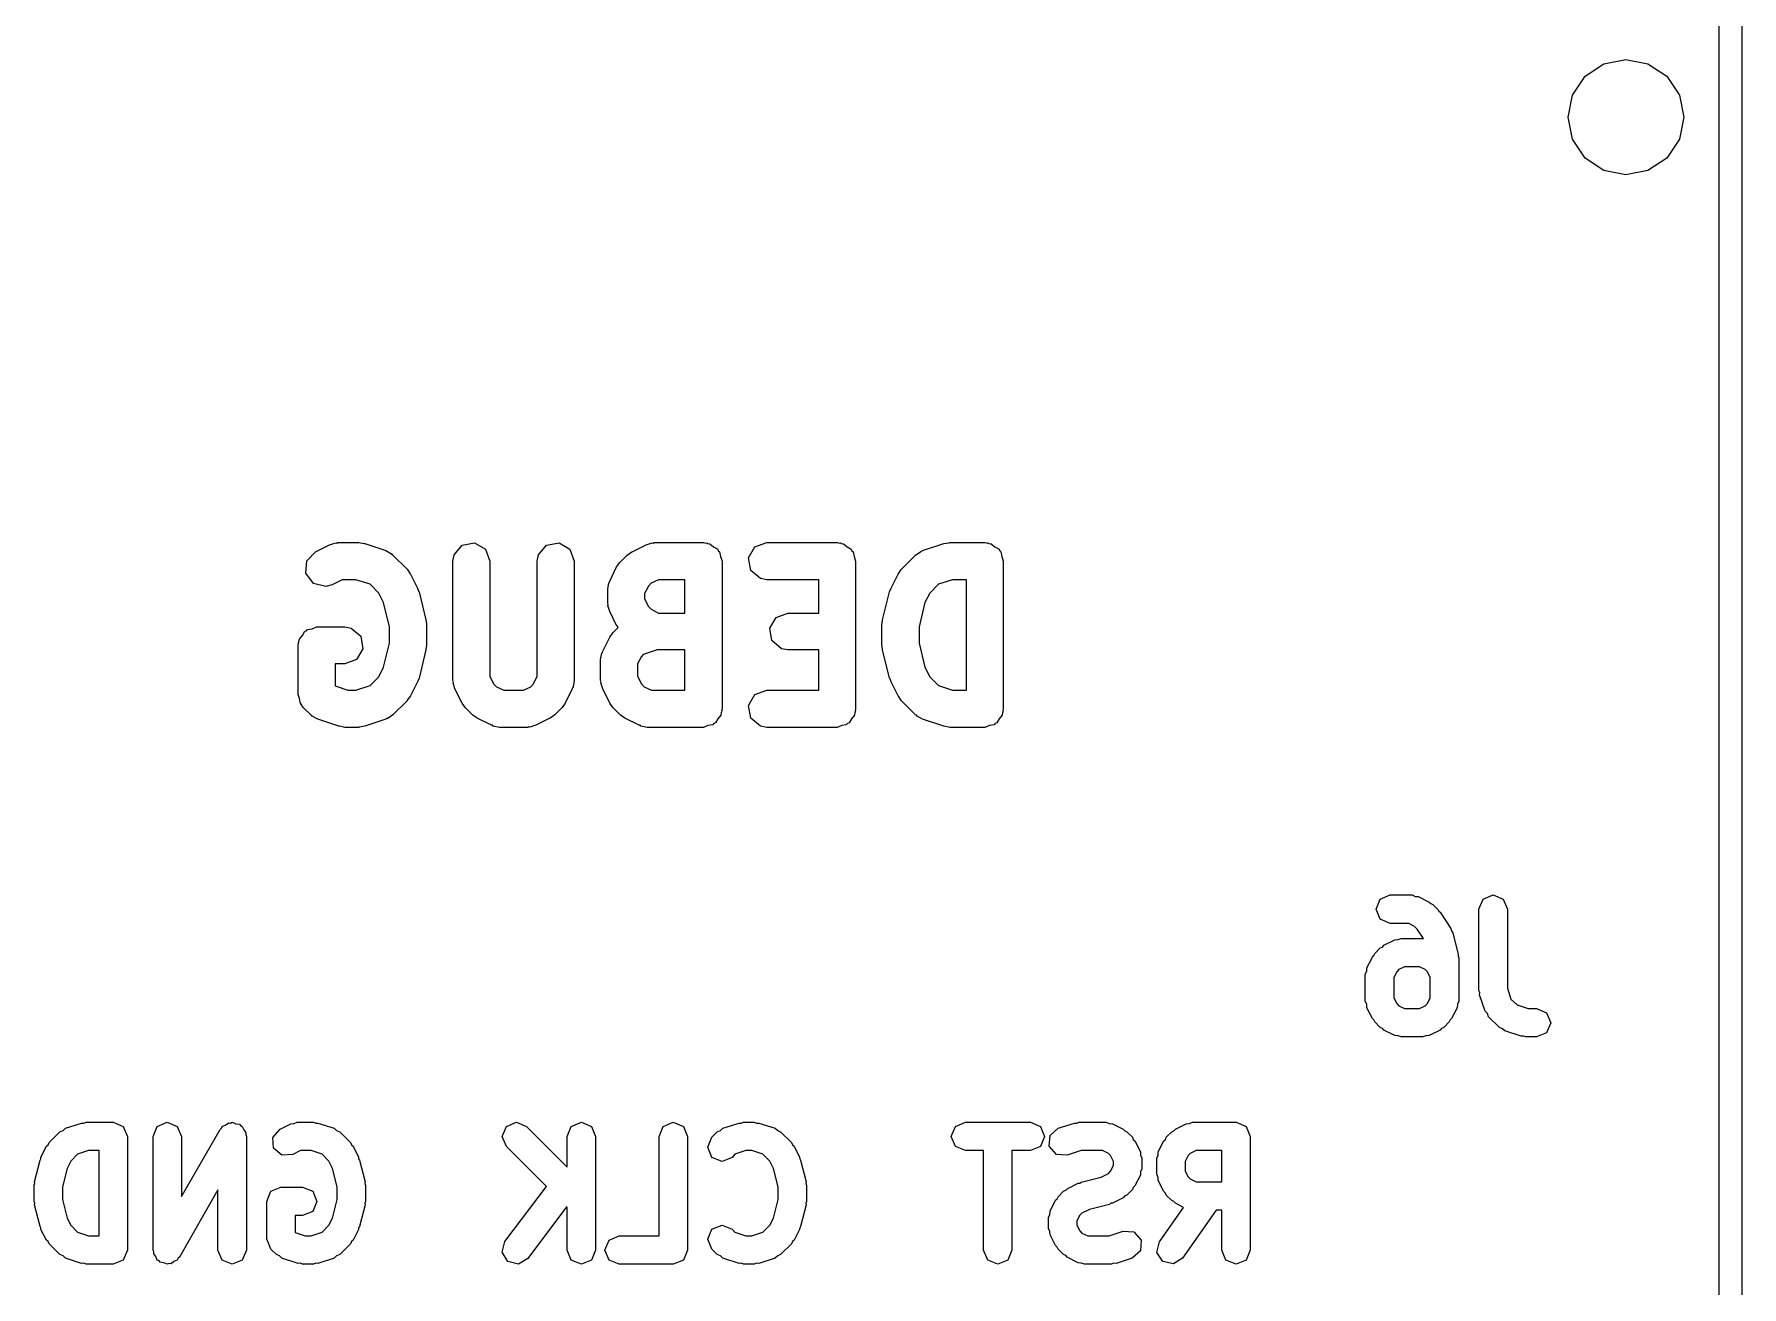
# Model space of a CAD drawing. Extents: x 111.8 to 137.6, y -130 to -95.3.
# Drawn here: x 128.92 to 136.44, y -123.84 to -118.32 of the extents above; entities that cross this region are included whole.
import ezdxf

# ---------------------------------------------------------------- set-up
doc = ezdxf.new("R2010")
doc.units = 0
doc.layers.add('BLACK', color=7, linetype='CONTINUOUS')

msp = doc.modelspace()

# ---------------------------------------------------------------- linework, layer by layer
at = {"layer": 'BLACK', "linetype": 'CONTINUOUS'}
for p, q in [((136.336, -129.053), (136.336, -96.3165)), ((136.436, -96.3066), (136.436, -129.063)), ((135.829, -118.453), (135.926, -118.434)), ((135.926, -118.434), (136.023, -118.453)), ((135.691, -118.591), (135.746, -118.508)), ((135.746, -118.508), (135.829, -118.453)), ((136.023, -118.453), (136.106, -118.508)), ((136.106, -118.508), (136.161, -118.591)), ((135.672, -118.688), (135.691, -118.591)), ((136.161, -118.591), (136.18, -118.688)), ((135.691, -118.785), (135.672, -118.688)), ((136.18, -118.688), (136.161, -118.785)), ((135.746, -118.868), (135.691, -118.785)), ((136.161, -118.785), (136.106, -118.868)), ((135.829, -118.923), (135.746, -118.868)), ((136.106, -118.868), (136.023, -118.923)), ((135.926, -118.942), (135.829, -118.923)), ((136.023, -118.923), (135.926, -118.942)), ((130.121, -120.641), (130.159, -120.601)), ((130.159, -120.601), (130.221, -120.57)), ((130.221, -120.57), (130.248, -120.562)), ((130.248, -120.562), (130.253, -120.563)), ((130.253, -120.563), (130.257, -120.561)), ((130.257, -120.561), (130.35, -120.561)), ((130.35, -120.561), (130.374, -120.565)), ((130.374, -120.565), (130.376, -120.565)), ((130.376, -120.565), (130.469, -120.596)), ((130.469, -120.596), (130.493, -120.61)), ((130.493, -120.61), (130.496, -120.614)), ((130.496, -120.614), (130.5, -120.616)), ((130.764, -120.642), (130.769, -120.614)), ((130.769, -120.614), (130.805, -120.572)), ((130.805, -120.572), (130.859, -120.562)), ((130.859, -120.562), (130.907, -120.59)), ((130.907, -120.59), (130.926, -120.642)), ((131.135, -120.642), (131.14, -120.614)), ((131.14, -120.614), (131.176, -120.572)), ((131.176, -120.572), (131.231, -120.562)), ((131.231, -120.562), (131.279, -120.59)), ((131.279, -120.59), (131.298, -120.642)), ((131.531, -120.616), (131.551, -120.602)), ((131.551, -120.602), (131.552, -120.601)), ((131.552, -120.601), (131.614, -120.57)), ((131.614, -120.57), (131.641, -120.562)), ((131.641, -120.562), (131.645, -120.563)), ((131.645, -120.563), (131.65, -120.561)), ((131.65, -120.561), (131.867, -120.561)), ((131.867, -120.561), (131.877, -120.563)), ((131.877, -120.563), (131.881, -120.562)), ((131.881, -120.562), (131.884, -120.564)), ((131.884, -120.564), (131.894, -120.566)), ((131.894, -120.566), (131.911, -120.579)), ((131.911, -120.579), (131.929, -120.59)), ((131.929, -120.59), (131.931, -120.597)), ((131.931, -120.597), (131.937, -120.602)), ((131.937, -120.602), (131.941, -120.622)), ((132.065, -120.628), (132.093, -120.58)), ((132.093, -120.58), (132.145, -120.561)), ((132.145, -120.561), (132.455, -120.561)), ((132.455, -120.561), (132.465, -120.563)), ((132.465, -120.563), (132.469, -120.562)), ((132.469, -120.562), (132.472, -120.564)), ((132.472, -120.564), (132.483, -120.566)), ((132.483, -120.566), (132.499, -120.579)), ((132.499, -120.579), (132.517, -120.59)), ((132.517, -120.59), (132.52, -120.597)), ((132.52, -120.597), (132.525, -120.602)), ((132.525, -120.602), (132.529, -120.622)), ((132.8, -120.616), (132.823, -120.6)), ((132.823, -120.6), (132.828, -120.599)), ((132.828, -120.599), (132.831, -120.596)), ((132.831, -120.596), (132.924, -120.565)), ((132.924, -120.565), (132.948, -120.562)), ((132.948, -120.562), (132.95, -120.561)), ((132.95, -120.561), (133.105, -120.561)), ((133.105, -120.561), (133.115, -120.563)), ((133.115, -120.563), (133.119, -120.562)), ((133.119, -120.562), (133.122, -120.564)), ((133.122, -120.564), (133.133, -120.566)), ((133.133, -120.566), (133.149, -120.579)), ((133.149, -120.579), (133.167, -120.59)), ((133.167, -120.59), (133.17, -120.597)), ((133.17, -120.597), (133.175, -120.602)), ((133.175, -120.602), (133.179, -120.622)), ((130.117, -120.696), (130.121, -120.641)), ((130.5, -120.616), (130.562, -120.678)), ((130.562, -120.678), (130.576, -120.698)), ((130.764, -121.168), (130.764, -120.642)), ((130.926, -120.642), (130.926, -121.149)), ((131.135, -121.149), (131.135, -120.642)), ((131.298, -120.642), (131.298, -121.168)), ((131.454, -120.73), (131.484, -120.668)), ((131.484, -120.668), (131.499, -120.648)), ((131.499, -120.648), (131.5, -120.647)), ((131.5, -120.647), (131.531, -120.616)), ((131.941, -120.622), (131.948, -120.642)), ((131.948, -120.642), (131.948, -121.292)), ((132.075, -120.683), (132.065, -120.628)), ((132.117, -120.719), (132.075, -120.683)), ((132.529, -120.622), (132.536, -120.642)), ((132.536, -120.642), (132.536, -121.292)), ((132.723, -120.699), (132.737, -120.679)), ((132.737, -120.679), (132.738, -120.678)), ((132.738, -120.678), (132.8, -120.616)), ((133.179, -120.622), (133.186, -120.642)), ((133.186, -120.642), (133.186, -121.292)), ((130.15, -120.741), (130.117, -120.696)), ((130.205, -120.754), (130.15, -120.741)), ((130.232, -120.746), (130.205, -120.754)), ((130.276, -120.724), (130.232, -120.746)), ((130.337, -120.724), (130.276, -120.724)), ((130.399, -120.744), (130.337, -120.724)), ((130.438, -120.783), (130.399, -120.744)), ((130.576, -120.698), (130.577, -120.699)), ((130.577, -120.699), (130.608, -120.761)), ((130.608, -120.761), (130.612, -120.774)), ((131.445, -120.766), (131.45, -120.738)), ((131.445, -120.828), (131.445, -120.766)), ((131.45, -120.738), (131.453, -120.735)), ((131.453, -120.735), (131.454, -120.73)), ((131.624, -120.752), (131.607, -120.785)), ((131.636, -120.74), (131.624, -120.752)), ((131.669, -120.724), (131.636, -120.74)), ((131.785, -120.724), (131.669, -120.724)), ((131.785, -120.871), (131.785, -120.724)), ((132.145, -120.724), (132.117, -120.719)), ((132.374, -120.724), (132.145, -120.724)), ((132.374, -120.871), (132.374, -120.724)), ((132.685, -120.777), (132.691, -120.764)), ((132.691, -120.764), (132.692, -120.761)), ((132.692, -120.761), (132.723, -120.699)), ((132.901, -120.744), (132.862, -120.783)), ((132.963, -120.724), (132.901, -120.744)), ((133.024, -120.724), (132.963, -120.724)), ((133.024, -121.211), (133.024, -120.724)), ((130.459, -120.825), (130.438, -120.783)), ((130.485, -120.931), (130.459, -120.825)), ((130.612, -120.774), (130.615, -120.777)), ((130.615, -120.777), (130.645, -120.901)), ((131.447, -120.833), (131.445, -120.828)), ((131.445, -120.837), (131.447, -120.833)), ((131.454, -120.864), (131.445, -120.837)), ((131.607, -120.785), (131.607, -120.809)), ((131.607, -120.809), (131.624, -120.842)), ((132.655, -120.901), (132.685, -120.777)), ((132.841, -120.825), (132.815, -120.931)), ((132.862, -120.783), (132.841, -120.825)), ((130.645, -120.901), (130.647, -120.917)), ((131.484, -120.926), (131.454, -120.864)), ((131.624, -120.842), (131.636, -120.854)), ((131.636, -120.854), (131.669, -120.871)), ((131.669, -120.871), (131.785, -120.871)), ((132.158, -120.938), (132.186, -120.89)), ((132.186, -120.89), (132.238, -120.871)), ((132.238, -120.871), (132.374, -120.871)), ((132.652, -120.921), (132.655, -120.905)), ((132.655, -120.905), (132.655, -120.901)), ((130.086, -120.996), (130.088, -120.986)), ((130.088, -120.986), (130.102, -120.97)), ((130.102, -120.97), (130.112, -120.951)), ((130.112, -120.951), (130.119, -120.949)), ((130.119, -120.949), (130.124, -120.943)), ((130.124, -120.943), (130.144, -120.94)), ((130.144, -120.94), (130.164, -120.932)), ((130.164, -120.932), (130.288, -120.932)), ((130.288, -120.932), (130.316, -120.937)), ((130.316, -120.937), (130.358, -120.973)), ((130.358, -120.973), (130.368, -121.028)), ((130.485, -121.004), (130.485, -120.931)), ((130.647, -120.917), (130.648, -120.921)), ((130.648, -120.921), (130.648, -121.014)), ((131.423, -121.039), (131.454, -120.977)), ((131.454, -120.977), (131.468, -120.958)), ((131.468, -120.958), (131.469, -120.956)), ((131.469, -120.956), (131.491, -120.934)), ((131.486, -120.927), (131.484, -120.926)), ((131.491, -120.934), (131.486, -120.927)), ((132.168, -120.992), (132.158, -120.938)), ((132.652, -121.014), (132.652, -120.921)), ((132.815, -120.931), (132.815, -121.004)), ((130.083, -121.014), (130.085, -121.003)), ((130.083, -121.23), (130.083, -121.014)), ((130.084, -121), (130.086, -120.996)), ((130.085, -121.003), (130.084, -121)), ((130.368, -121.028), (130.34, -121.076)), ((130.459, -121.109), (130.485, -121.004)), ((130.645, -121.033), (130.615, -121.157)), ((130.648, -121.014), (130.645, -121.03)), ((130.645, -121.03), (130.645, -121.033)), ((131.414, -121.076), (131.419, -121.048)), ((131.419, -121.048), (131.422, -121.044)), ((131.422, -121.044), (131.423, -121.039)), ((131.593, -121.062), (131.576, -121.095)), ((131.601, -121.054), (131.593, -121.062)), ((131.663, -121.033), (131.601, -121.054)), ((131.785, -121.033), (131.663, -121.033)), ((131.785, -121.211), (131.785, -121.033)), ((132.21, -121.028), (132.168, -120.992)), ((132.238, -121.033), (132.21, -121.028)), ((132.374, -121.033), (132.238, -121.033)), ((132.374, -121.211), (132.374, -121.033)), ((132.653, -121.017), (132.652, -121.014)), ((132.655, -121.033), (132.653, -121.017)), ((132.685, -121.157), (132.655, -121.033)), ((132.815, -121.004), (132.841, -121.109)), ((130.288, -121.095), (130.246, -121.095)), ((130.246, -121.095), (130.246, -121.192)), ((130.34, -121.076), (130.288, -121.095)), ((130.438, -121.151), (130.459, -121.109)), ((131.414, -121.168), (131.414, -121.076)), ((131.576, -121.095), (131.576, -121.149)), ((132.841, -121.109), (132.862, -121.151)), ((130.246, -121.192), (130.301, -121.211)), ((130.301, -121.211), (130.337, -121.211)), ((130.337, -121.211), (130.399, -121.19)), ((130.399, -121.19), (130.438, -121.151)), ((130.608, -121.174), (130.577, -121.236)), ((130.609, -121.17), (130.608, -121.174)), ((130.615, -121.157), (130.609, -121.17)), ((130.766, -121.173), (130.764, -121.168)), ((130.765, -121.178), (130.766, -121.173)), ((130.773, -121.205), (130.765, -121.178)), ((130.804, -121.267), (130.773, -121.205)), ((130.926, -121.149), (130.943, -121.182)), ((130.943, -121.182), (130.955, -121.195)), ((130.955, -121.195), (130.988, -121.211)), ((130.988, -121.211), (131.074, -121.211)), ((131.074, -121.211), (131.107, -121.195)), ((131.107, -121.195), (131.119, -121.182)), ((131.119, -121.182), (131.135, -121.149)), ((131.289, -121.205), (131.258, -121.267)), ((131.29, -121.2), (131.289, -121.205)), ((131.293, -121.196), (131.29, -121.2)), ((131.298, -121.168), (131.293, -121.196)), ((131.416, -121.173), (131.414, -121.168)), ((131.415, -121.178), (131.416, -121.173)), ((131.423, -121.205), (131.415, -121.178)), ((131.454, -121.267), (131.423, -121.205)), ((131.576, -121.149), (131.593, -121.182)), ((131.593, -121.182), (131.605, -121.195)), ((131.605, -121.195), (131.638, -121.211)), ((131.638, -121.211), (131.785, -121.211)), ((132.093, -121.23), (132.145, -121.211)), ((132.145, -121.211), (132.374, -121.211)), ((132.688, -121.16), (132.685, -121.157)), ((132.692, -121.174), (132.688, -121.16)), ((132.723, -121.236), (132.692, -121.174)), ((132.862, -121.151), (132.901, -121.19)), ((132.901, -121.19), (132.963, -121.211)), ((132.963, -121.211), (133.024, -121.211)), ((130.089, -121.247), (130.083, -121.23)), ((130.091, -121.265), (130.089, -121.247)), ((130.101, -121.279), (130.091, -121.265)), ((130.102, -121.283), (130.101, -121.279)), ((130.104, -121.284), (130.102, -121.283)), ((130.107, -121.288), (130.104, -121.284)), ((130.138, -121.319), (130.107, -121.288)), ((130.562, -121.257), (130.5, -121.319)), ((130.563, -121.255), (130.562, -121.257)), ((130.577, -121.236), (130.563, -121.255)), ((130.805, -121.268), (130.804, -121.267)), ((130.819, -121.288), (130.805, -121.268)), ((130.85, -121.319), (130.819, -121.288)), ((131.243, -121.288), (131.212, -121.319)), ((131.244, -121.286), (131.243, -121.288)), ((131.258, -121.267), (131.244, -121.286)), ((131.455, -121.268), (131.454, -121.267)), ((131.469, -121.288), (131.455, -121.268)), ((131.5, -121.319), (131.469, -121.288)), ((131.948, -121.292), (131.946, -121.303)), ((132.065, -121.278), (132.093, -121.23)), ((132.075, -121.333), (132.065, -121.278)), ((132.536, -121.292), (132.534, -121.303)), ((132.724, -121.237), (132.723, -121.236)), ((132.738, -121.257), (132.724, -121.237)), ((132.8, -121.319), (132.738, -121.257)), ((133.186, -121.292), (133.184, -121.303)), ((130.142, -121.321), (130.138, -121.319)), ((130.145, -121.325), (130.142, -121.321)), ((130.17, -121.338), (130.145, -121.325)), ((130.262, -121.369), (130.17, -121.338)), ((130.469, -121.338), (130.376, -121.369)), ((130.472, -121.335), (130.469, -121.338)), ((130.477, -121.335), (130.472, -121.335)), ((130.5, -121.319), (130.477, -121.335)), ((130.851, -121.32), (130.85, -121.319)), ((130.871, -121.334), (130.851, -121.32)), ((130.933, -121.365), (130.871, -121.334)), ((130.938, -121.365), (130.933, -121.365)), ((130.941, -121.369), (130.938, -121.365)), ((131.129, -121.365), (131.102, -121.373)), ((131.191, -121.334), (131.129, -121.365)), ((131.192, -121.333), (131.191, -121.334)), ((131.212, -121.319), (131.192, -121.333)), ((131.501, -121.32), (131.5, -121.319)), ((131.521, -121.334), (131.501, -121.32)), ((131.583, -121.365), (131.521, -121.334)), ((131.588, -121.365), (131.583, -121.365)), ((131.591, -121.369), (131.588, -121.365)), ((131.886, -121.366), (131.867, -121.374)), ((131.907, -121.363), (131.886, -121.366)), ((131.912, -121.357), (131.907, -121.363)), ((131.919, -121.354), (131.912, -121.357)), ((131.929, -121.336), (131.919, -121.354)), ((131.943, -121.32), (131.929, -121.336)), ((131.945, -121.309), (131.943, -121.32)), ((131.947, -121.306), (131.945, -121.309)), ((131.946, -121.303), (131.947, -121.306)), ((132.117, -121.369), (132.075, -121.333)), ((132.475, -121.366), (132.455, -121.374)), ((132.495, -121.363), (132.475, -121.366)), ((132.5, -121.357), (132.495, -121.363)), ((132.507, -121.354), (132.5, -121.357)), ((132.518, -121.336), (132.507, -121.354)), ((132.531, -121.32), (132.518, -121.336)), ((132.533, -121.309), (132.531, -121.32)), ((132.535, -121.306), (132.533, -121.309)), ((132.534, -121.303), (132.535, -121.306)), ((132.804, -121.321), (132.8, -121.319)), ((132.807, -121.325), (132.804, -121.321)), ((132.831, -121.338), (132.807, -121.325)), ((132.924, -121.369), (132.831, -121.338)), ((133.125, -121.366), (133.105, -121.374)), ((133.145, -121.363), (133.125, -121.366)), ((133.15, -121.357), (133.145, -121.363)), ((133.157, -121.354), (133.15, -121.357)), ((133.168, -121.336), (133.157, -121.354)), ((133.181, -121.32), (133.168, -121.336)), ((133.183, -121.309), (133.181, -121.32)), ((133.185, -121.306), (133.183, -121.309)), ((133.184, -121.303), (133.185, -121.306)), ((130.264, -121.369), (130.262, -121.369)), ((130.288, -121.374), (130.264, -121.369)), ((130.35, -121.374), (130.288, -121.374)), ((130.352, -121.373), (130.35, -121.374)), ((130.376, -121.369), (130.352, -121.373)), ((130.969, -121.374), (130.941, -121.369)), ((131.093, -121.374), (130.969, -121.374)), ((131.097, -121.372), (131.093, -121.374)), ((131.102, -121.373), (131.097, -121.372)), ((131.619, -121.374), (131.591, -121.369)), ((131.867, -121.374), (131.619, -121.374)), ((132.145, -121.374), (132.117, -121.369)), ((132.455, -121.374), (132.145, -121.374)), ((132.926, -121.369), (132.924, -121.369)), ((132.95, -121.374), (132.926, -121.369)), ((133.105, -121.374), (132.95, -121.374)), ((134.845, -122.131), (134.889, -122.112)), ((134.889, -122.112), (134.985, -122.112)), ((134.985, -122.112), (134.998, -122.118)), ((134.998, -122.118), (135.012, -122.119)), ((135.297, -122.131), (135.342, -122.112)), ((135.342, -122.112), (135.386, -122.131)), ((134.827, -122.175), (134.845, -122.131)), ((134.845, -122.219), (134.827, -122.175)), ((135.012, -122.119), (135.06, -122.143)), ((135.06, -122.143), (135.067, -122.15)), ((135.067, -122.15), (135.076, -122.154)), ((135.076, -122.154), (135.1, -122.178)), ((135.1, -122.178), (135.103, -122.184)), ((135.103, -122.184), (135.108, -122.188)), ((135.108, -122.188), (135.156, -122.259)), ((135.279, -122.175), (135.297, -122.131)), ((135.279, -122.532), (135.279, -122.175)), ((135.386, -122.131), (135.404, -122.175)), ((135.404, -122.175), (135.404, -122.522)), ((134.889, -122.237), (134.845, -122.219)), ((134.97, -122.237), (134.889, -122.237)), ((134.995, -122.25), (134.97, -122.237)), ((135.007, -122.262), (134.995, -122.25)), ((135.035, -122.304), (135.007, -122.262)), ((135.156, -122.259), (135.158, -122.27)), ((134.845, -122.345), (134.855, -122.341)), ((134.855, -122.341), (134.861, -122.333)), ((134.861, -122.333), (134.909, -122.309)), ((134.909, -122.309), (134.923, -122.308)), ((134.923, -122.308), (134.937, -122.303)), ((134.937, -122.303), (135.032, -122.303)), ((135.032, -122.303), (135.035, -122.304)), ((135.158, -122.27), (135.164, -122.279)), ((135.164, -122.279), (135.188, -122.374)), ((134.786, -122.433), (134.81, -122.385)), ((134.81, -122.385), (134.817, -122.378)), ((134.817, -122.378), (134.821, -122.369)), ((134.821, -122.369), (134.845, -122.345)), ((135.188, -122.374), (135.187, -122.382)), ((135.187, -122.382), (135.19, -122.389)), ((135.19, -122.389), (135.19, -122.58)), ((134.779, -122.461), (134.785, -122.447)), ((134.779, -122.58), (134.779, -122.461)), ((134.785, -122.447), (134.786, -122.433)), ((134.917, -122.45), (134.904, -122.475)), ((134.904, -122.475), (134.904, -122.565)), ((134.926, -122.44), (134.917, -122.45)), ((134.952, -122.428), (134.926, -122.44)), ((135.017, -122.428), (134.952, -122.428)), ((135.043, -122.44), (135.017, -122.428)), ((135.052, -122.45), (135.043, -122.44)), ((135.065, -122.475), (135.052, -122.45)), ((135.065, -122.565), (135.065, -122.475)), ((134.904, -122.565), (134.917, -122.59)), ((135.052, -122.59), (135.065, -122.565)), ((135.283, -122.541), (135.279, -122.532)), ((135.282, -122.552), (135.283, -122.541)), ((135.306, -122.623), (135.282, -122.552)), ((135.404, -122.522), (135.42, -122.57)), ((134.785, -122.593), (134.779, -122.58)), ((134.786, -122.608), (134.785, -122.593)), ((134.81, -122.655), (134.786, -122.608)), ((134.917, -122.59), (134.926, -122.6)), ((134.926, -122.6), (134.952, -122.612)), ((134.952, -122.612), (135.017, -122.612)), ((135.017, -122.612), (135.043, -122.6)), ((135.043, -122.6), (135.052, -122.59)), ((135.183, -122.608), (135.159, -122.655)), ((135.184, -122.593), (135.183, -122.608)), ((135.19, -122.58), (135.184, -122.593)), ((135.316, -122.634), (135.306, -122.623)), ((135.321, -122.648), (135.316, -122.634)), ((135.42, -122.57), (135.447, -122.596)), ((135.447, -122.596), (135.495, -122.612)), ((135.495, -122.612), (135.532, -122.612)), ((135.532, -122.612), (135.576, -122.631)), ((135.576, -122.631), (135.595, -122.675)), ((134.817, -122.662), (134.81, -122.655)), ((134.821, -122.671), (134.817, -122.662)), ((134.845, -122.695), (134.821, -122.671)), ((134.855, -122.699), (134.845, -122.695)), ((134.861, -122.707), (134.855, -122.699)), ((134.909, -122.731), (134.861, -122.707)), ((135.108, -122.707), (135.06, -122.731)), ((135.114, -122.699), (135.108, -122.707)), ((135.124, -122.695), (135.114, -122.699)), ((135.148, -122.671), (135.124, -122.695)), ((135.152, -122.662), (135.148, -122.671)), ((135.159, -122.655), (135.152, -122.662)), ((135.369, -122.695), (135.321, -122.648)), ((135.382, -122.701), (135.369, -122.695)), ((135.393, -122.71), (135.382, -122.701)), ((135.465, -122.734), (135.393, -122.71)), ((135.576, -122.719), (135.532, -122.737)), ((135.595, -122.675), (135.576, -122.719)), ((134.923, -122.732), (134.909, -122.731)), ((134.937, -122.737), (134.923, -122.732)), ((135.032, -122.737), (134.937, -122.737)), ((135.046, -122.732), (135.032, -122.737)), ((135.06, -122.731), (135.046, -122.732)), ((135.475, -122.733), (135.465, -122.734)), ((135.485, -122.737), (135.475, -122.733)), ((135.532, -122.737), (135.485, -122.737)), ((128.987, -123.202), (129.034, -123.154)), ((129.034, -123.154), (129.048, -123.149)), ((129.048, -123.149), (129.059, -123.139)), ((129.059, -123.139), (129.13, -123.116)), ((129.13, -123.116), (129.14, -123.116)), ((129.14, -123.116), (129.15, -123.112)), ((129.15, -123.112), (129.269, -123.112)), ((129.269, -123.112), (129.313, -123.131)), ((129.313, -123.131), (129.332, -123.175)), ((129.445, -123.175), (129.463, -123.131)), ((129.463, -123.131), (129.507, -123.112)), ((129.507, -123.112), (129.551, -123.131)), ((129.551, -123.131), (129.57, -123.175)), ((129.57, -123.439), (129.739, -123.144)), ((129.739, -123.144), (129.745, -123.139)), ((129.745, -123.139), (129.749, -123.131)), ((129.749, -123.131), (129.764, -123.124)), ((129.764, -123.124), (129.776, -123.115)), ((129.776, -123.115), (129.785, -123.116)), ((129.785, -123.116), (129.793, -123.112)), ((129.793, -123.112), (129.808, -123.119)), ((129.808, -123.119), (129.824, -123.121)), ((129.824, -123.121), (129.829, -123.127)), ((129.829, -123.127), (129.837, -123.131)), ((129.837, -123.131), (129.843, -123.146)), ((129.843, -123.146), (129.853, -123.158)), ((129.853, -123.158), (129.852, -123.167)), ((129.852, -123.167), (129.855, -123.175)), ((129.972, -123.179), (130.003, -123.143)), ((130.003, -123.143), (130.051, -123.119)), ((130.051, -123.119), (130.065, -123.118)), ((130.065, -123.118), (130.079, -123.112)), ((130.079, -123.112), (130.15, -123.112)), ((130.15, -123.112), (130.16, -123.116)), ((130.16, -123.116), (130.17, -123.116)), ((130.17, -123.116), (130.241, -123.139)), ((130.241, -123.139), (130.252, -123.149)), ((130.252, -123.149), (130.266, -123.154)), ((130.266, -123.154), (130.313, -123.202)), ((130.98, -123.175), (130.999, -123.131)), ((130.999, -123.131), (131.043, -123.112)), ((131.043, -123.112), (131.087, -123.131)), ((131.087, -123.131), (131.266, -123.31)), ((131.266, -123.175), (131.284, -123.131)), ((131.284, -123.131), (131.329, -123.112)), ((131.329, -123.112), (131.373, -123.131)), ((131.373, -123.131), (131.391, -123.175)), ((131.671, -123.175), (131.689, -123.131)), ((131.689, -123.131), (131.733, -123.112)), ((131.733, -123.112), (131.778, -123.131)), ((131.778, -123.131), (131.796, -123.175)), ((131.903, -123.178), (131.927, -123.154)), ((131.927, -123.154), (131.941, -123.149)), ((131.941, -123.149), (131.952, -123.139)), ((131.952, -123.139), (132.023, -123.116)), ((132.023, -123.116), (132.033, -123.116)), ((132.033, -123.116), (132.043, -123.112)), ((132.043, -123.112), (132.09, -123.112)), ((132.09, -123.112), (132.1, -123.116)), ((132.1, -123.116), (132.11, -123.116)), ((132.11, -123.116), (132.182, -123.139)), ((132.182, -123.139), (132.193, -123.149)), ((132.193, -123.149), (132.206, -123.154)), ((132.206, -123.154), (132.254, -123.202)), ((132.957, -123.175), (132.975, -123.131)), ((132.975, -123.131), (133.019, -123.112)), ((133.019, -123.112), (133.305, -123.112)), ((133.305, -123.112), (133.349, -123.131)), ((133.349, -123.131), (133.367, -123.175)), ((133.392, -123.171), (133.428, -123.139)), ((133.428, -123.139), (133.499, -123.116)), ((133.499, -123.116), (133.51, -123.116)), ((133.51, -123.116), (133.519, -123.112)), ((133.519, -123.112), (133.638, -123.112)), ((133.638, -123.112), (133.652, -123.118)), ((133.652, -123.118), (133.666, -123.119)), ((133.666, -123.119), (133.714, -123.143)), ((133.714, -123.143), (133.72, -123.15)), ((133.72, -123.15), (133.73, -123.154)), ((133.73, -123.154), (133.754, -123.178)), ((133.903, -123.178), (133.927, -123.154)), ((133.927, -123.154), (133.937, -123.15)), ((133.937, -123.15), (133.943, -123.143)), ((133.943, -123.143), (133.991, -123.119)), ((133.991, -123.119), (134.006, -123.118)), ((134.006, -123.118), (134.019, -123.112)), ((134.019, -123.112), (134.21, -123.112)), ((134.21, -123.112), (134.254, -123.131)), ((134.254, -123.131), (134.272, -123.175)), ((128.951, -123.266), (128.975, -123.218)), ((128.975, -123.218), (128.983, -123.212)), ((128.983, -123.212), (128.987, -123.202)), ((129.16, -123.237), (129.112, -123.253)), ((129.207, -123.237), (129.16, -123.237)), ((129.207, -123.612), (129.207, -123.237)), ((129.332, -123.175), (129.332, -123.675)), ((129.445, -123.675), (129.445, -123.175)), ((129.57, -123.175), (129.57, -123.439)), ((129.855, -123.175), (129.855, -123.675)), ((129.975, -123.227), (129.972, -123.179)), ((130.011, -123.258), (129.975, -123.227)), ((130.093, -123.237), (130.059, -123.255)), ((130.14, -123.237), (130.093, -123.237)), ((130.188, -123.253), (130.14, -123.237)), ((130.313, -123.202), (130.317, -123.212)), ((130.317, -123.212), (130.325, -123.218)), ((130.325, -123.218), (130.349, -123.266)), ((130.999, -123.219), (130.98, -123.175)), ((131.175, -123.395), (130.999, -123.219)), ((131.266, -123.31), (131.266, -123.175)), ((131.391, -123.175), (131.391, -123.675)), ((131.671, -123.612), (131.671, -123.175)), ((131.796, -123.175), (131.796, -123.675)), ((131.885, -123.222), (131.903, -123.178)), ((131.903, -123.267), (131.885, -123.222)), ((132.053, -123.237), (132.005, -123.253)), ((132.08, -123.237), (132.053, -123.237)), ((132.128, -123.253), (132.08, -123.237)), ((132.254, -123.202), (132.258, -123.212)), ((132.258, -123.212), (132.265, -123.218)), ((132.265, -123.218), (132.289, -123.266)), ((132.975, -123.219), (132.957, -123.175)), ((133.019, -123.237), (132.975, -123.219)), ((133.099, -123.237), (133.019, -123.237)), ((133.099, -123.675), (133.099, -123.237)), ((133.305, -123.237), (133.224, -123.237)), ((133.224, -123.237), (133.224, -123.675)), ((133.349, -123.219), (133.305, -123.237)), ((133.367, -123.175), (133.349, -123.219)), ((133.388, -123.218), (133.392, -123.171)), ((133.42, -123.255), (133.388, -123.218)), ((133.529, -123.237), (133.467, -123.258)), ((133.623, -123.237), (133.529, -123.237)), ((133.649, -123.25), (133.623, -123.237)), ((133.754, -123.178), (133.758, -123.188)), ((133.758, -123.188), (133.765, -123.194)), ((133.765, -123.194), (133.789, -123.242)), ((133.789, -123.242), (133.79, -123.257)), ((133.867, -123.257), (133.868, -123.242)), ((133.868, -123.242), (133.892, -123.194)), ((133.892, -123.194), (133.899, -123.188)), ((133.899, -123.188), (133.903, -123.178)), ((134.034, -123.237), (134.008, -123.25)), ((134.147, -123.237), (134.034, -123.237)), ((134.147, -123.374), (134.147, -123.237)), ((134.272, -123.175), (134.272, -123.675)), ((128.923, -123.374), (128.947, -123.279)), ((128.947, -123.279), (128.951, -123.273)), ((128.951, -123.273), (128.951, -123.266)), ((129.066, -123.316), (129.046, -123.397)), ((129.082, -123.283), (129.066, -123.316)), ((129.112, -123.253), (129.082, -123.283)), ((130.059, -123.255), (130.011, -123.258)), ((130.218, -123.283), (130.188, -123.253)), ((130.234, -123.316), (130.218, -123.283)), ((130.254, -123.397), (130.234, -123.316)), ((130.349, -123.266), (130.349, -123.273)), ((130.349, -123.273), (130.353, -123.279)), ((130.353, -123.279), (130.377, -123.374)), ((131.948, -123.285), (131.903, -123.267)), ((131.992, -123.267), (131.948, -123.285)), ((132.005, -123.253), (131.992, -123.267)), ((132.158, -123.283), (132.128, -123.253)), ((132.174, -123.316), (132.158, -123.283)), ((132.195, -123.397), (132.174, -123.316)), ((132.289, -123.266), (132.29, -123.273)), ((132.29, -123.273), (132.294, -123.279)), ((132.294, -123.279), (132.318, -123.374)), ((133.467, -123.258), (133.42, -123.255)), ((133.658, -123.259), (133.649, -123.25)), ((133.671, -123.285), (133.658, -123.259)), ((133.658, -123.328), (133.671, -123.303)), ((133.671, -123.303), (133.671, -123.285)), ((133.79, -123.257), (133.796, -123.27)), ((133.796, -123.318), (133.79, -123.331)), ((133.796, -123.27), (133.796, -123.318)), ((133.861, -123.27), (133.867, -123.257)), ((133.861, -123.341), (133.861, -123.27)), ((133.999, -123.259), (133.986, -123.285)), ((133.986, -123.285), (133.986, -123.327)), ((134.008, -123.25), (133.999, -123.259)), ((128.921, -123.389), (128.924, -123.382)), ((128.921, -123.461), (128.921, -123.389)), ((128.924, -123.382), (128.923, -123.374)), ((130.377, -123.374), (130.376, -123.382)), ((130.376, -123.382), (130.379, -123.389)), ((130.379, -123.389), (130.379, -123.461)), ((130.993, -123.637), (131.175, -123.395)), ((132.318, -123.374), (132.317, -123.382)), ((132.317, -123.382), (132.32, -123.389)), ((132.32, -123.389), (132.32, -123.461)), ((133.467, -123.405), (133.515, -123.381)), ((133.515, -123.381), (133.522, -123.38)), ((133.522, -123.38), (133.528, -123.376)), ((133.528, -123.376), (133.616, -123.354)), ((133.616, -123.354), (133.649, -123.338)), ((133.649, -123.338), (133.658, -123.328)), ((133.765, -123.393), (133.758, -123.4)), ((133.789, -123.346), (133.765, -123.393)), ((133.79, -123.331), (133.789, -123.346)), ((133.867, -123.355), (133.861, -123.341)), ((133.868, -123.369), (133.867, -123.355)), ((133.892, -123.417), (133.868, -123.369)), ((133.986, -123.327), (133.999, -123.352)), ((133.999, -123.352), (134.008, -123.362)), ((134.008, -123.362), (134.034, -123.374)), ((134.034, -123.374), (134.147, -123.374)), ((128.924, -123.468), (128.921, -123.461)), ((128.923, -123.476), (128.924, -123.468)), ((129.046, -123.397), (129.046, -123.453)), ((129.046, -123.453), (129.066, -123.534)), ((129.73, -123.41), (129.561, -123.706)), ((129.73, -123.675), (129.73, -123.41)), ((129.945, -123.461), (129.963, -123.416)), ((129.945, -123.627), (129.945, -123.461)), ((129.963, -123.416), (130.007, -123.398)), ((130.007, -123.398), (130.102, -123.398)), ((130.102, -123.398), (130.147, -123.416)), ((130.147, -123.416), (130.165, -123.461)), ((130.165, -123.461), (130.147, -123.505)), ((130.234, -123.534), (130.254, -123.453)), ((130.254, -123.453), (130.254, -123.397)), ((130.379, -123.461), (130.376, -123.468)), ((130.376, -123.468), (130.377, -123.476)), ((132.174, -123.534), (132.195, -123.453)), ((132.195, -123.453), (132.195, -123.397)), ((132.32, -123.461), (132.317, -123.468)), ((132.317, -123.468), (132.318, -123.476)), ((133.392, -123.504), (133.416, -123.456)), ((133.416, -123.456), (133.423, -123.45)), ((133.423, -123.45), (133.427, -123.44)), ((133.427, -123.44), (133.451, -123.416)), ((133.451, -123.416), (133.461, -123.412)), ((133.461, -123.412), (133.467, -123.405)), ((133.659, -123.469), (133.653, -123.474)), ((133.666, -123.469), (133.659, -123.469)), ((133.714, -123.445), (133.666, -123.469)), ((133.72, -123.437), (133.714, -123.445)), ((133.73, -123.433), (133.72, -123.437)), ((133.754, -123.409), (133.73, -123.433)), ((133.758, -123.4), (133.754, -123.409)), ((133.899, -123.424), (133.892, -123.417)), ((133.903, -123.433), (133.899, -123.424)), ((133.927, -123.457), (133.903, -123.433)), ((133.937, -123.461), (133.927, -123.457)), ((133.943, -123.469), (133.937, -123.461)), ((133.979, -123.487), (133.943, -123.469)), ((128.947, -123.571), (128.923, -123.476)), ((129.066, -123.534), (129.082, -123.566)), ((130.102, -123.523), (130.07, -123.523)), ((130.07, -123.523), (130.07, -123.598)), ((130.147, -123.505), (130.102, -123.523)), ((130.218, -123.566), (130.234, -123.534)), ((130.377, -123.476), (130.353, -123.571)), ((131.264, -123.484), (131.093, -123.712)), ((131.266, -123.486), (131.264, -123.484)), ((131.266, -123.675), (131.266, -123.486)), ((132.158, -123.566), (132.174, -123.534)), ((132.318, -123.476), (132.294, -123.571)), ((133.385, -123.532), (133.391, -123.519)), ((133.385, -123.58), (133.385, -123.532)), ((133.391, -123.519), (133.392, -123.504)), ((133.523, -123.521), (133.51, -123.547)), ((133.532, -123.512), (133.523, -123.521)), ((133.565, -123.496), (133.532, -123.512)), ((133.653, -123.474), (133.565, -123.496)), ((133.873, -123.639), (133.979, -123.487)), ((134.123, -123.499), (133.975, -123.711)), ((134.147, -123.499), (134.123, -123.499)), ((134.147, -123.675), (134.147, -123.499)), ((128.951, -123.577), (128.947, -123.571)), ((128.951, -123.584), (128.951, -123.577)), ((128.975, -123.631), (128.951, -123.584)), ((129.082, -123.566), (129.112, -123.596)), ((129.112, -123.596), (129.16, -123.612)), ((129.16, -123.612), (129.207, -123.612)), ((130.07, -123.598), (130.113, -123.612)), ((130.113, -123.612), (130.14, -123.612)), ((130.14, -123.612), (130.188, -123.596)), ((130.188, -123.596), (130.218, -123.566)), ((130.349, -123.584), (130.325, -123.631)), ((130.353, -123.571), (130.349, -123.577)), ((130.349, -123.577), (130.349, -123.584)), ((131.451, -123.631), (131.495, -123.612)), ((131.495, -123.612), (131.671, -123.612)), ((131.885, -123.627), (131.903, -123.583)), ((131.903, -123.583), (131.948, -123.565)), ((131.948, -123.565), (131.992, -123.583)), ((131.992, -123.583), (132.005, -123.596)), ((132.005, -123.596), (132.053, -123.612)), ((132.053, -123.612), (132.08, -123.612)), ((132.08, -123.612), (132.128, -123.596)), ((132.128, -123.596), (132.158, -123.566)), ((132.289, -123.584), (132.265, -123.631)), ((132.29, -123.577), (132.289, -123.584)), ((132.294, -123.571), (132.29, -123.577)), ((133.391, -123.593), (133.385, -123.58)), ((133.392, -123.608), (133.391, -123.593)), ((133.416, -123.655), (133.392, -123.608)), ((133.51, -123.547), (133.51, -123.565)), ((133.51, -123.565), (133.523, -123.59)), ((133.523, -123.59), (133.532, -123.6)), ((133.532, -123.6), (133.558, -123.612)), ((133.558, -123.612), (133.652, -123.612)), ((133.652, -123.612), (133.714, -123.592)), ((133.714, -123.592), (133.761, -123.595)), ((133.761, -123.595), (133.793, -123.631)), ((128.983, -123.638), (128.975, -123.631)), ((128.987, -123.648), (128.983, -123.638)), ((129.034, -123.695), (128.987, -123.648)), ((129.048, -123.701), (129.034, -123.695)), ((129.332, -123.675), (129.313, -123.719)), ((129.448, -123.683), (129.445, -123.675)), ((129.447, -123.691), (129.448, -123.683)), ((129.457, -123.704), (129.447, -123.691)), ((129.749, -123.719), (129.73, -123.675)), ((129.855, -123.675), (129.837, -123.719)), ((129.952, -123.644), (129.945, -123.627)), ((129.963, -123.671), (129.952, -123.644)), ((129.987, -123.695), (129.963, -123.671)), ((130, -123.701), (129.987, -123.695)), ((130.266, -123.695), (130.252, -123.701)), ((130.313, -123.648), (130.266, -123.695)), ((130.317, -123.638), (130.313, -123.648)), ((130.325, -123.631), (130.317, -123.638)), ((130.981, -123.684), (130.993, -123.637)), ((131.005, -123.725), (130.981, -123.684)), ((131.284, -123.719), (131.266, -123.675)), ((131.391, -123.675), (131.373, -123.719)), ((131.433, -123.675), (131.451, -123.631)), ((131.451, -123.719), (131.433, -123.675)), ((131.796, -123.675), (131.778, -123.719)), ((131.903, -123.671), (131.885, -123.627)), ((131.927, -123.695), (131.903, -123.671)), ((131.941, -123.701), (131.927, -123.695)), ((132.206, -123.695), (132.193, -123.701)), ((132.254, -123.648), (132.206, -123.695)), ((132.258, -123.638), (132.254, -123.648)), ((132.265, -123.631), (132.258, -123.638)), ((133.118, -123.719), (133.099, -123.675)), ((133.224, -123.675), (133.206, -123.719)), ((133.423, -123.662), (133.416, -123.655)), ((133.427, -123.671), (133.423, -123.662)), ((133.451, -123.695), (133.427, -123.671)), ((133.461, -123.699), (133.451, -123.695)), ((133.789, -123.679), (133.753, -123.71)), ((133.793, -123.631), (133.789, -123.679)), ((133.862, -123.686), (133.873, -123.639)), ((133.888, -123.726), (133.862, -123.686)), ((134.165, -123.719), (134.147, -123.675)), ((134.272, -123.675), (134.254, -123.719)), ((129.059, -123.71), (129.048, -123.701)), ((129.13, -123.734), (129.059, -123.71)), ((129.14, -123.733), (129.13, -123.734)), ((129.15, -123.737), (129.14, -123.733)), ((129.269, -123.737), (129.15, -123.737)), ((129.313, -123.719), (129.269, -123.737)), ((129.463, -123.719), (129.457, -123.704)), ((129.471, -123.722), (129.463, -123.719)), ((129.476, -123.729), (129.471, -123.722)), ((129.492, -123.731), (129.476, -123.729)), ((129.507, -123.737), (129.492, -123.731)), ((129.515, -123.734), (129.507, -123.737)), ((129.524, -123.735), (129.515, -123.734)), ((129.536, -123.725), (129.524, -123.735)), ((129.551, -123.719), (129.536, -123.725)), ((129.555, -123.711), (129.551, -123.719)), ((129.561, -123.706), (129.555, -123.711)), ((129.793, -123.737), (129.749, -123.719)), ((129.837, -123.719), (129.793, -123.737)), ((130.011, -123.71), (130, -123.701)), ((130.083, -123.734), (130.011, -123.71)), ((130.093, -123.733), (130.083, -123.734)), ((130.102, -123.737), (130.093, -123.733)), ((130.15, -123.737), (130.102, -123.737)), ((130.16, -123.733), (130.15, -123.737)), ((130.17, -123.734), (130.16, -123.733)), ((130.241, -123.71), (130.17, -123.734)), ((130.252, -123.701), (130.241, -123.71)), ((131.052, -123.737), (131.005, -123.725)), ((131.093, -123.712), (131.052, -123.737)), ((131.329, -123.737), (131.284, -123.719)), ((131.373, -123.719), (131.329, -123.737)), ((131.495, -123.737), (131.451, -123.719)), ((131.733, -123.737), (131.495, -123.737)), ((131.778, -123.719), (131.733, -123.737)), ((131.952, -123.71), (131.941, -123.701)), ((132.023, -123.734), (131.952, -123.71)), ((132.033, -123.733), (132.023, -123.734)), ((132.043, -123.737), (132.033, -123.733)), ((132.09, -123.737), (132.043, -123.737)), ((132.1, -123.733), (132.09, -123.737)), ((132.11, -123.734), (132.1, -123.733)), ((132.182, -123.71), (132.11, -123.734)), ((132.193, -123.701), (132.182, -123.71)), ((133.162, -123.737), (133.118, -123.719)), ((133.206, -123.719), (133.162, -123.737)), ((133.467, -123.707), (133.461, -123.699)), ((133.515, -123.731), (133.467, -123.707)), ((133.529, -123.732), (133.515, -123.731)), ((133.543, -123.737), (133.529, -123.732)), ((133.662, -123.737), (133.543, -123.737)), ((133.671, -123.733), (133.662, -123.737)), ((133.682, -123.734), (133.671, -123.733)), ((133.753, -123.71), (133.682, -123.734)), ((133.935, -123.736), (133.888, -123.726)), ((133.975, -123.711), (133.935, -123.736)), ((134.21, -123.737), (134.165, -123.719)), ((134.254, -123.719), (134.21, -123.737))]:
    msp.add_line(p, q, dxfattribs=at)

doc.saveas('drawing.dxf')
